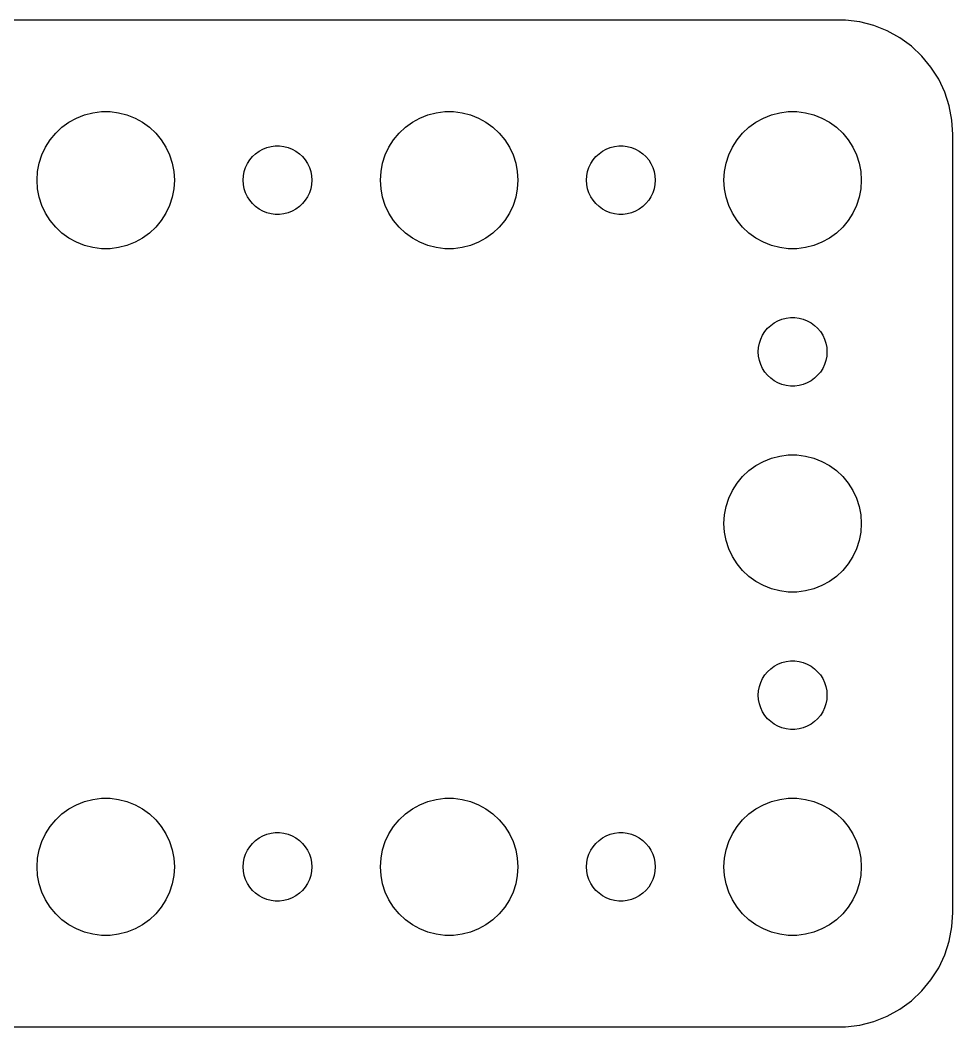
# Model space of a CAD drawing. Header units: metres. Extents: x -37 to 37, y 140 to 346.
# Drawn here: x -3.74 to 37, y 302.01 to 345.99 of the extents above; entities that cross this region are included whole.
import ezdxf

# ---------------------------------------------------------------- set-up
doc = ezdxf.new("R2010")
doc.units = ezdxf.units.M

msp = doc.modelspace()

# ---------------------------------------------------------------- linework, layer by layer
for p, q in [((32.3139, 345.99), (-32.3139, 345.99)), ((32.9369, 345.911), (32.3139, 345.99)), ((33.5451, 345.755), (32.9369, 345.911)), ((34.1289, 345.524), (33.5451, 345.755)), ((34.6791, 345.222), (34.1289, 345.524)), ((35.1871, 344.853), (34.6791, 345.222)), ((35.6448, 344.423), (35.1871, 344.853)), ((36.0451, 343.939), (35.6448, 344.423)), ((36.3815, 343.409), (36.0451, 343.939)), ((36.6489, 342.841), (36.3815, 343.409)), ((36.8429, 342.243), (36.6489, 342.841)), ((36.9606, 341.627), (36.8429, 342.243)), ((-1.27733, 341.714), (-0.92705, 341.853)), ((-0.92705, 341.853), (-0.56213, 341.947)), ((-0.56213, 341.947), (-0.18837, 341.994)), ((-0.18837, 341.994), (0.18837, 341.994)), ((0.18837, 341.994), (0.56213, 341.947)), ((0.56213, 341.947), (0.92705, 341.853)), ((0.92705, 341.853), (1.27733, 341.714)), ((13.7227, 341.714), (14.0729, 341.853)), ((14.0729, 341.853), (14.4379, 341.947)), ((14.4379, 341.947), (14.8116, 341.994)), ((14.8116, 341.994), (15.1884, 341.994)), ((15.1884, 341.994), (15.5621, 341.947)), ((15.5621, 341.947), (15.927, 341.853)), ((15.927, 341.853), (16.2773, 341.714)), ((28.7227, 341.714), (29.0729, 341.853)), ((29.0729, 341.853), (29.4379, 341.947)), ((29.4379, 341.947), (29.8116, 341.994)), ((29.8116, 341.994), (30.1884, 341.994)), ((30.1884, 341.994), (30.5621, 341.947)), ((30.5621, 341.947), (30.927, 341.853)), ((30.927, 341.853), (31.2773, 341.714)), ((-2.1869, 341.054), (-1.91226, 341.312)), ((-1.91226, 341.312), (-1.60747, 341.533)), ((-1.60747, 341.533), (-1.27733, 341.714)), ((1.27733, 341.714), (1.60747, 341.533)), ((1.60747, 341.533), (1.91226, 341.312)), ((1.91226, 341.312), (2.1869, 341.054)), ((12.8131, 341.054), (13.0877, 341.312)), ((13.0877, 341.312), (13.3925, 341.533)), ((13.3925, 341.533), (13.7227, 341.714)), ((16.2773, 341.714), (16.6075, 341.533)), ((16.6075, 341.533), (16.9123, 341.312)), ((16.9123, 341.312), (17.1869, 341.054)), ((27.8131, 341.054), (28.0877, 341.312)), ((28.0877, 341.312), (28.3925, 341.533)), ((28.3925, 341.533), (28.7227, 341.714)), ((31.2773, 341.714), (31.6075, 341.533)), ((31.6075, 341.533), (31.9123, 341.312)), ((31.9123, 341.312), (32.1869, 341.054)), ((37, 341), (36.9606, 341.627)), ((-2.42705, 340.763), (-2.1869, 341.054)), ((2.1869, 341.054), (2.42705, 340.763)), ((12.5729, 340.763), (12.8131, 341.054)), ((17.1869, 341.054), (17.427, 340.763)), ((27.5729, 340.763), (27.8131, 341.054)), ((32.1869, 341.054), (32.427, 340.763)), ((37, 307), (37, 341)), ((-2.78932, 340.104), (-2.62891, 340.445)), ((-2.62891, 340.445), (-2.42705, 340.763)), ((2.42705, 340.763), (2.62891, 340.445)), ((2.62891, 340.445), (2.78932, 340.104)), ((6.86133, 340.357), (7.03647, 340.427)), ((7.03647, 340.427), (7.21892, 340.473)), ((7.21892, 340.473), (7.40581, 340.497)), ((7.40581, 340.497), (7.59418, 340.497)), ((7.59418, 340.497), (7.78107, 340.473)), ((7.78107, 340.473), (7.96352, 340.427)), ((7.96352, 340.427), (8.13866, 340.357)), ((12.2107, 340.104), (12.3711, 340.445)), ((12.3711, 340.445), (12.5729, 340.763)), ((17.427, 340.763), (17.6289, 340.445)), ((17.6289, 340.445), (17.7893, 340.104)), ((21.8613, 340.357), (22.0365, 340.427)), ((22.0365, 340.427), (22.2189, 340.473)), ((22.2189, 340.473), (22.4058, 340.497)), ((22.4058, 340.497), (22.5942, 340.497)), ((22.5942, 340.497), (22.7811, 340.473)), ((22.7811, 340.473), (22.9635, 340.427)), ((22.9635, 340.427), (23.1387, 340.357)), ((27.2107, 340.104), (27.3711, 340.445)), ((27.3711, 340.445), (27.5729, 340.763)), ((32.427, 340.763), (32.6289, 340.445)), ((32.6289, 340.445), (32.7893, 340.104)), ((-2.90575, 339.746), (-2.78932, 340.104)), ((2.78932, 340.104), (2.90575, 339.746)), ((6.28647, 339.882), (6.40654, 340.027)), ((6.40654, 340.027), (6.54385, 340.156)), ((6.54385, 340.156), (6.69626, 340.266)), ((6.69626, 340.266), (6.86133, 340.357)), ((8.13866, 340.357), (8.30373, 340.266)), ((8.30373, 340.266), (8.45613, 340.156)), ((8.45613, 340.156), (8.59344, 340.027)), ((8.59344, 340.027), (8.71352, 339.882)), ((12.0942, 339.746), (12.2107, 340.104)), ((17.7893, 340.104), (17.9057, 339.746)), ((21.2865, 339.882), (21.4065, 340.027)), ((21.4065, 340.027), (21.5439, 340.156)), ((21.5439, 340.156), (21.6963, 340.266)), ((21.6963, 340.266), (21.8613, 340.357)), ((23.1387, 340.357), (23.3037, 340.266)), ((23.3037, 340.266), (23.4561, 340.156)), ((23.4561, 340.156), (23.5934, 340.027)), ((23.5934, 340.027), (23.7135, 339.882)), ((27.0942, 339.746), (27.2107, 340.104)), ((32.7893, 340.104), (32.9057, 339.746)), ((-2.97633, 339.376), (-2.90575, 339.746)), ((2.90575, 339.746), (2.97633, 339.376)), ((6.04712, 339.373), (6.10533, 339.552)), ((6.10533, 339.552), (6.18553, 339.723)), ((6.18553, 339.723), (6.28647, 339.882)), ((8.71352, 339.882), (8.81445, 339.723)), ((8.81445, 339.723), (8.89465, 339.552)), ((8.89465, 339.552), (8.95287, 339.373)), ((12.0237, 339.376), (12.0942, 339.746)), ((17.9057, 339.746), (17.9763, 339.376)), ((21.0471, 339.373), (21.1053, 339.552)), ((21.1053, 339.552), (21.1855, 339.723)), ((21.1855, 339.723), (21.2865, 339.882)), ((23.7135, 339.882), (23.8145, 339.723)), ((23.8145, 339.723), (23.8947, 339.552)), ((23.8947, 339.552), (23.9529, 339.373)), ((27.0237, 339.376), (27.0942, 339.746)), ((32.9057, 339.746), (32.9763, 339.376)), ((-3, 339), (-2.97633, 339.376)), ((2.97633, 339.376), (3, 339)), ((6, 339), (6.01183, 339.188)), ((6.01183, 339.188), (6.04712, 339.373)), ((8.95287, 339.373), (8.98816, 339.188)), ((8.98816, 339.188), (9, 339)), ((12, 339), (12.0237, 339.376)), ((17.9763, 339.376), (18, 339)), ((21, 339), (21.0118, 339.188)), ((21.0118, 339.188), (21.0471, 339.373)), ((23.9529, 339.373), (23.9882, 339.188)), ((23.9882, 339.188), (24, 339)), ((27, 339), (27.0237, 339.376)), ((32.9763, 339.376), (33, 339)), ((-2.97633, 338.624), (-3, 339)), ((3, 339), (2.97633, 338.624)), ((6.01183, 338.812), (6, 339)), ((6.04712, 338.627), (6.01183, 338.812)), ((8.98816, 338.812), (8.95287, 338.627)), ((9, 339), (8.98816, 338.812)), ((12.0237, 338.624), (12, 339)), ((18, 339), (17.9763, 338.624)), ((21.0118, 338.812), (21, 339)), ((21.0471, 338.627), (21.0118, 338.812)), ((23.9882, 338.812), (23.9529, 338.627)), ((24, 339), (23.9882, 338.812)), ((27.0237, 338.624), (27, 339)), ((33, 339), (32.9763, 338.624)), ((-2.90575, 338.254), (-2.97633, 338.624)), ((-2.78932, 337.896), (-2.90575, 338.254)), ((2.90575, 338.254), (2.78932, 337.896)), ((2.97633, 338.624), (2.90575, 338.254)), ((6.10533, 338.448), (6.04712, 338.627)), ((6.18553, 338.277), (6.10533, 338.448)), ((6.28647, 338.118), (6.18553, 338.277)), ((8.81445, 338.277), (8.71352, 338.118)), ((8.89465, 338.448), (8.81445, 338.277)), ((8.95287, 338.627), (8.89465, 338.448)), ((12.0942, 338.254), (12.0237, 338.624)), ((12.2107, 337.896), (12.0942, 338.254)), ((17.9057, 338.254), (17.7893, 337.896)), ((17.9763, 338.624), (17.9057, 338.254)), ((21.1053, 338.448), (21.0471, 338.627)), ((21.1855, 338.277), (21.1053, 338.448)), ((21.2865, 338.118), (21.1855, 338.277)), ((23.8145, 338.277), (23.7135, 338.118)), ((23.8947, 338.448), (23.8145, 338.277)), ((23.9529, 338.627), (23.8947, 338.448)), ((27.0942, 338.254), (27.0237, 338.624)), ((27.2107, 337.896), (27.0942, 338.254)), ((32.9057, 338.254), (32.7893, 337.896)), ((32.9763, 338.624), (32.9057, 338.254)), ((-2.62891, 337.555), (-2.78932, 337.896)), ((2.78932, 337.896), (2.62891, 337.555)), ((6.40654, 337.973), (6.28647, 338.118)), ((6.54385, 337.844), (6.40654, 337.973)), ((6.69626, 337.734), (6.54385, 337.844)), ((8.45613, 337.844), (8.30373, 337.734)), ((8.59344, 337.973), (8.45613, 337.844)), ((8.71352, 338.118), (8.59344, 337.973)), ((12.3711, 337.555), (12.2107, 337.896)), ((17.7893, 337.896), (17.6289, 337.555)), ((21.4065, 337.973), (21.2865, 338.118)), ((21.5439, 337.844), (21.4065, 337.973)), ((21.6963, 337.734), (21.5439, 337.844)), ((23.4561, 337.844), (23.3037, 337.734)), ((23.5934, 337.973), (23.4561, 337.844)), ((23.7135, 338.118), (23.5934, 337.973)), ((27.3711, 337.555), (27.2107, 337.896)), ((32.7893, 337.896), (32.6289, 337.555)), ((-2.42705, 337.237), (-2.62891, 337.555)), ((2.62891, 337.555), (2.42705, 337.237)), ((6.86133, 337.643), (6.69626, 337.734)), ((7.03647, 337.573), (6.86133, 337.643)), ((7.21892, 337.527), (7.03647, 337.573)), ((7.40581, 337.503), (7.21892, 337.527)), ((7.59418, 337.503), (7.40581, 337.503)), ((7.78107, 337.527), (7.59418, 337.503)), ((7.96352, 337.573), (7.78107, 337.527)), ((8.13866, 337.643), (7.96352, 337.573)), ((8.30373, 337.734), (8.13866, 337.643)), ((12.5729, 337.237), (12.3711, 337.555)), ((17.6289, 337.555), (17.427, 337.237)), ((21.8613, 337.643), (21.6963, 337.734)), ((22.0365, 337.573), (21.8613, 337.643)), ((22.2189, 337.527), (22.0365, 337.573)), ((22.4058, 337.503), (22.2189, 337.527)), ((22.5942, 337.503), (22.4058, 337.503)), ((22.7811, 337.527), (22.5942, 337.503)), ((22.9635, 337.573), (22.7811, 337.527)), ((23.1387, 337.643), (22.9635, 337.573)), ((23.3037, 337.734), (23.1387, 337.643)), ((27.5729, 337.237), (27.3711, 337.555)), ((32.6289, 337.555), (32.427, 337.237)), ((-2.1869, 336.946), (-2.42705, 337.237)), ((-1.91226, 336.688), (-2.1869, 336.946)), ((2.1869, 336.946), (1.91226, 336.688)), ((2.42705, 337.237), (2.1869, 336.946)), ((12.8131, 336.946), (12.5729, 337.237)), ((13.0877, 336.688), (12.8131, 336.946)), ((17.1869, 336.946), (16.9123, 336.688)), ((17.427, 337.237), (17.1869, 336.946)), ((27.8131, 336.946), (27.5729, 337.237)), ((28.0877, 336.688), (27.8131, 336.946)), ((32.1869, 336.946), (31.9123, 336.688)), ((32.427, 337.237), (32.1869, 336.946)), ((-1.60747, 336.467), (-1.91226, 336.688)), ((-1.27733, 336.286), (-1.60747, 336.467)), ((1.60747, 336.467), (1.27733, 336.286)), ((1.91226, 336.688), (1.60747, 336.467)), ((13.3925, 336.467), (13.0877, 336.688)), ((13.7227, 336.286), (13.3925, 336.467)), ((16.6075, 336.467), (16.2773, 336.286)), ((16.9123, 336.688), (16.6075, 336.467)), ((28.3925, 336.467), (28.0877, 336.688)), ((28.7227, 336.286), (28.3925, 336.467)), ((31.6075, 336.467), (31.2773, 336.286)), ((31.9123, 336.688), (31.6075, 336.467)), ((-0.92705, 336.147), (-1.27733, 336.286)), ((-0.56213, 336.053), (-0.92705, 336.147)), ((-0.18837, 336.006), (-0.56213, 336.053)), ((0.56213, 336.053), (0.18837, 336.006)), ((0.92705, 336.147), (0.56213, 336.053)), ((1.27733, 336.286), (0.92705, 336.147)), ((14.0729, 336.147), (13.7227, 336.286)), ((14.4379, 336.053), (14.0729, 336.147)), ((14.8116, 336.006), (14.4379, 336.053)), ((15.5621, 336.053), (15.1884, 336.006)), ((15.927, 336.147), (15.5621, 336.053)), ((16.2773, 336.286), (15.927, 336.147)), ((29.0729, 336.147), (28.7227, 336.286)), ((29.4379, 336.053), (29.0729, 336.147)), ((29.8116, 336.006), (29.4379, 336.053)), ((30.5621, 336.053), (30.1884, 336.006)), ((30.927, 336.147), (30.5621, 336.053)), ((31.2773, 336.286), (30.927, 336.147)), ((0.18837, 336.006), (-0.18837, 336.006)), ((15.1884, 336.006), (14.8116, 336.006)), ((30.1884, 336.006), (29.8116, 336.006)), ((29.5365, 332.927), (29.7189, 332.973)), ((29.7189, 332.973), (29.9058, 332.997)), ((29.9058, 332.997), (30.0942, 332.997)), ((30.0942, 332.997), (30.2811, 332.973)), ((30.2811, 332.973), (30.4635, 332.927)), ((28.7865, 332.382), (28.9065, 332.527)), ((28.9065, 332.527), (29.0439, 332.656)), ((29.0439, 332.656), (29.1963, 332.766)), ((29.1963, 332.766), (29.3613, 332.857)), ((29.3613, 332.857), (29.5365, 332.927)), ((30.4635, 332.927), (30.6387, 332.857)), ((30.6387, 332.857), (30.8037, 332.766)), ((30.8037, 332.766), (30.9561, 332.656)), ((30.9561, 332.656), (31.0934, 332.527)), ((31.0934, 332.527), (31.2135, 332.382)), ((28.5471, 331.873), (28.6053, 332.052)), ((28.6053, 332.052), (28.6855, 332.223)), ((28.6855, 332.223), (28.7865, 332.382)), ((31.2135, 332.382), (31.3145, 332.223)), ((31.3145, 332.223), (31.3947, 332.052)), ((31.3947, 332.052), (31.4529, 331.873)), ((28.5, 331.5), (28.5118, 331.688)), ((28.5118, 331.688), (28.5471, 331.873)), ((31.4529, 331.873), (31.4882, 331.688)), ((31.4882, 331.688), (31.5, 331.5)), ((28.5118, 331.312), (28.5, 331.5)), ((28.5471, 331.127), (28.5118, 331.312)), ((31.4882, 331.312), (31.4529, 331.127)), ((31.5, 331.5), (31.4882, 331.312)), ((28.6053, 330.948), (28.5471, 331.127)), ((28.6855, 330.777), (28.6053, 330.948)), ((28.7865, 330.618), (28.6855, 330.777)), ((31.3145, 330.777), (31.2135, 330.618)), ((31.3947, 330.948), (31.3145, 330.777)), ((31.4529, 331.127), (31.3947, 330.948)), ((28.9065, 330.473), (28.7865, 330.618)), ((29.0439, 330.344), (28.9065, 330.473)), ((29.1963, 330.234), (29.0439, 330.344)), ((30.9561, 330.344), (30.8037, 330.234)), ((31.0934, 330.473), (30.9561, 330.344)), ((31.2135, 330.618), (31.0934, 330.473)), ((29.3613, 330.143), (29.1963, 330.234)), ((29.5365, 330.073), (29.3613, 330.143)), ((29.7189, 330.027), (29.5365, 330.073)), ((29.9058, 330.003), (29.7189, 330.027)), ((30.0942, 330.003), (29.9058, 330.003)), ((30.2811, 330.027), (30.0942, 330.003)), ((30.4635, 330.073), (30.2811, 330.027)), ((30.6387, 330.143), (30.4635, 330.073)), ((30.8037, 330.234), (30.6387, 330.143)), ((28.7227, 326.714), (29.0729, 326.853)), ((29.0729, 326.853), (29.4379, 326.947)), ((29.4379, 326.947), (29.8116, 326.994)), ((29.8116, 326.994), (30.1884, 326.994)), ((30.1884, 326.994), (30.5621, 326.947)), ((30.5621, 326.947), (30.927, 326.853)), ((30.927, 326.853), (31.2773, 326.714)), ((28.0877, 326.312), (28.3925, 326.533)), ((28.3925, 326.533), (28.7227, 326.714)), ((31.2773, 326.714), (31.6075, 326.533)), ((31.6075, 326.533), (31.9123, 326.312)), ((27.5729, 325.763), (27.8131, 326.054)), ((27.8131, 326.054), (28.0877, 326.312)), ((31.9123, 326.312), (32.1869, 326.054)), ((32.1869, 326.054), (32.427, 325.763)), ((27.3711, 325.445), (27.5729, 325.763)), ((32.427, 325.763), (32.6289, 325.445)), ((27.0942, 324.746), (27.2107, 325.104)), ((27.2107, 325.104), (27.3711, 325.445)), ((32.6289, 325.445), (32.7893, 325.104)), ((32.7893, 325.104), (32.9057, 324.746)), ((27.0237, 324.376), (27.0942, 324.746)), ((32.9057, 324.746), (32.9763, 324.376)), ((27, 324), (27.0237, 324.376)), ((32.9763, 324.376), (33, 324)), ((27.0237, 323.624), (27, 324)), ((33, 324), (32.9763, 323.624)), ((27.0942, 323.254), (27.0237, 323.624)), ((27.2107, 322.896), (27.0942, 323.254)), ((32.9057, 323.254), (32.7893, 322.896)), ((32.9763, 323.624), (32.9057, 323.254)), ((27.3711, 322.555), (27.2107, 322.896)), ((32.7893, 322.896), (32.6289, 322.555)), ((27.5729, 322.237), (27.3711, 322.555)), ((32.6289, 322.555), (32.427, 322.237)), ((27.8131, 321.946), (27.5729, 322.237)), ((28.0877, 321.688), (27.8131, 321.946)), ((32.1869, 321.946), (31.9123, 321.688)), ((32.427, 322.237), (32.1869, 321.946)), ((28.3925, 321.467), (28.0877, 321.688)), ((31.9123, 321.688), (31.6075, 321.467)), ((28.7227, 321.286), (28.3925, 321.467)), ((29.0729, 321.147), (28.7227, 321.286)), ((29.4379, 321.053), (29.0729, 321.147)), ((30.927, 321.147), (30.5621, 321.053)), ((31.2773, 321.286), (30.927, 321.147)), ((31.6075, 321.467), (31.2773, 321.286)), ((29.8116, 321.006), (29.4379, 321.053)), ((30.1884, 321.006), (29.8116, 321.006)), ((30.5621, 321.053), (30.1884, 321.006)), ((29.7189, 317.973), (29.9058, 317.997)), ((29.9058, 317.997), (30.0942, 317.997)), ((30.0942, 317.997), (30.2811, 317.973)), ((28.9065, 317.527), (29.0439, 317.656)), ((29.0439, 317.656), (29.1963, 317.766)), ((29.1963, 317.766), (29.3613, 317.857)), ((29.3613, 317.857), (29.5365, 317.927)), ((29.5365, 317.927), (29.7189, 317.973)), ((30.2811, 317.973), (30.4635, 317.927)), ((30.4635, 317.927), (30.6387, 317.857)), ((30.6387, 317.857), (30.8037, 317.766)), ((30.8037, 317.766), (30.9561, 317.656)), ((30.9561, 317.656), (31.0934, 317.527)), ((28.6053, 317.052), (28.6855, 317.223)), ((28.6855, 317.223), (28.7865, 317.382)), ((28.7865, 317.382), (28.9065, 317.527)), ((31.0934, 317.527), (31.2135, 317.382)), ((31.2135, 317.382), (31.3145, 317.223)), ((31.3145, 317.223), (31.3947, 317.052)), ((28.5, 316.5), (28.5118, 316.688)), ((28.5118, 316.688), (28.5471, 316.873)), ((28.5471, 316.873), (28.6053, 317.052)), ((31.3947, 317.052), (31.4529, 316.873)), ((31.4529, 316.873), (31.4882, 316.688)), ((31.4882, 316.688), (31.5, 316.5)), ((28.5118, 316.312), (28.5, 316.5)), ((28.5471, 316.127), (28.5118, 316.312)), ((31.4882, 316.312), (31.4529, 316.127)), ((31.5, 316.5), (31.4882, 316.312)), ((28.6053, 315.948), (28.5471, 316.127)), ((28.6855, 315.777), (28.6053, 315.948)), ((28.7865, 315.618), (28.6855, 315.777)), ((31.3145, 315.777), (31.2135, 315.618)), ((31.3947, 315.948), (31.3145, 315.777)), ((31.4529, 316.127), (31.3947, 315.948)), ((28.9065, 315.473), (28.7865, 315.618)), ((29.0439, 315.344), (28.9065, 315.473)), ((29.1963, 315.234), (29.0439, 315.344)), ((30.9561, 315.344), (30.8037, 315.234)), ((31.0934, 315.473), (30.9561, 315.344)), ((31.2135, 315.618), (31.0934, 315.473)), ((29.3613, 315.143), (29.1963, 315.234)), ((29.5365, 315.073), (29.3613, 315.143)), ((29.7189, 315.027), (29.5365, 315.073)), ((29.9058, 315.003), (29.7189, 315.027)), ((30.0942, 315.003), (29.9058, 315.003)), ((30.2811, 315.027), (30.0942, 315.003)), ((30.4635, 315.073), (30.2811, 315.027)), ((30.6387, 315.143), (30.4635, 315.073)), ((30.8037, 315.234), (30.6387, 315.143)), ((-1.27733, 311.714), (-0.92705, 311.853)), ((-0.92705, 311.853), (-0.56213, 311.947)), ((-0.56213, 311.947), (-0.18837, 311.994)), ((-0.18837, 311.994), (0.18837, 311.994)), ((0.18837, 311.994), (0.56213, 311.947)), ((0.56213, 311.947), (0.92705, 311.853)), ((0.92705, 311.853), (1.27733, 311.714)), ((13.7227, 311.714), (14.0729, 311.853)), ((14.0729, 311.853), (14.4379, 311.947)), ((14.4379, 311.947), (14.8116, 311.994)), ((14.8116, 311.994), (15.1884, 311.994)), ((15.1884, 311.994), (15.5621, 311.947)), ((15.5621, 311.947), (15.927, 311.853)), ((15.927, 311.853), (16.2773, 311.714)), ((28.7227, 311.714), (29.0729, 311.853)), ((29.0729, 311.853), (29.4379, 311.947)), ((29.4379, 311.947), (29.8116, 311.994)), ((29.8116, 311.994), (30.1884, 311.994)), ((30.1884, 311.994), (30.5621, 311.947)), ((30.5621, 311.947), (30.927, 311.853)), ((30.927, 311.853), (31.2773, 311.714)), ((-1.91226, 311.312), (-1.60747, 311.533)), ((-1.60747, 311.533), (-1.27733, 311.714)), ((1.27733, 311.714), (1.60747, 311.533)), ((1.60747, 311.533), (1.91226, 311.312)), ((13.0877, 311.312), (13.3925, 311.533)), ((13.3925, 311.533), (13.7227, 311.714)), ((16.2773, 311.714), (16.6075, 311.533)), ((16.6075, 311.533), (16.9123, 311.312)), ((28.0877, 311.312), (28.3925, 311.533)), ((28.3925, 311.533), (28.7227, 311.714)), ((31.2773, 311.714), (31.6075, 311.533)), ((31.6075, 311.533), (31.9123, 311.312)), ((-2.42705, 310.763), (-2.1869, 311.054)), ((-2.1869, 311.054), (-1.91226, 311.312)), ((1.91226, 311.312), (2.1869, 311.054)), ((2.1869, 311.054), (2.42705, 310.763)), ((12.5729, 310.763), (12.8131, 311.054)), ((12.8131, 311.054), (13.0877, 311.312)), ((16.9123, 311.312), (17.1869, 311.054)), ((17.1869, 311.054), (17.427, 310.763)), ((27.5729, 310.763), (27.8131, 311.054)), ((27.8131, 311.054), (28.0877, 311.312)), ((31.9123, 311.312), (32.1869, 311.054)), ((32.1869, 311.054), (32.427, 310.763)), ((-2.62891, 310.445), (-2.42705, 310.763)), ((2.42705, 310.763), (2.62891, 310.445)), ((12.3711, 310.445), (12.5729, 310.763)), ((17.427, 310.763), (17.6289, 310.445)), ((27.3711, 310.445), (27.5729, 310.763)), ((32.427, 310.763), (32.6289, 310.445)), ((-2.90575, 309.746), (-2.78932, 310.104)), ((-2.78932, 310.104), (-2.62891, 310.445)), ((2.62891, 310.445), (2.78932, 310.104)), ((2.78932, 310.104), (2.90575, 309.746)), ((6.40654, 310.027), (6.54385, 310.156)), ((6.54385, 310.156), (6.69626, 310.266)), ((6.69626, 310.266), (6.86133, 310.357)), ((6.86133, 310.357), (7.03647, 310.427)), ((7.03647, 310.427), (7.21892, 310.473)), ((7.21892, 310.473), (7.40581, 310.497)), ((7.40581, 310.497), (7.59418, 310.497)), ((7.59418, 310.497), (7.78107, 310.473)), ((7.78107, 310.473), (7.96352, 310.427)), ((7.96352, 310.427), (8.13866, 310.357)), ((8.13866, 310.357), (8.30373, 310.266)), ((8.30373, 310.266), (8.45613, 310.156)), ((8.45613, 310.156), (8.59344, 310.027)), ((12.0942, 309.746), (12.2107, 310.104)), ((12.2107, 310.104), (12.3711, 310.445)), ((17.6289, 310.445), (17.7893, 310.104)), ((17.7893, 310.104), (17.9057, 309.746)), ((21.4065, 310.027), (21.5439, 310.156)), ((21.5439, 310.156), (21.6963, 310.266)), ((21.6963, 310.266), (21.8613, 310.357)), ((21.8613, 310.357), (22.0365, 310.427)), ((22.0365, 310.427), (22.2189, 310.473)), ((22.2189, 310.473), (22.4058, 310.497)), ((22.4058, 310.497), (22.5942, 310.497)), ((22.5942, 310.497), (22.7811, 310.473)), ((22.7811, 310.473), (22.9635, 310.427)), ((22.9635, 310.427), (23.1387, 310.357)), ((23.1387, 310.357), (23.3037, 310.266)), ((23.3037, 310.266), (23.4561, 310.156)), ((23.4561, 310.156), (23.5934, 310.027)), ((27.0942, 309.746), (27.2107, 310.104)), ((27.2107, 310.104), (27.3711, 310.445)), ((32.6289, 310.445), (32.7893, 310.104)), ((32.7893, 310.104), (32.9057, 309.746)), ((-2.97633, 309.376), (-2.90575, 309.746)), ((2.90575, 309.746), (2.97633, 309.376)), ((6.10533, 309.552), (6.18553, 309.723)), ((6.18553, 309.723), (6.28647, 309.882)), ((6.28647, 309.882), (6.40654, 310.027)), ((8.59344, 310.027), (8.71352, 309.882)), ((8.71352, 309.882), (8.81445, 309.723)), ((8.81445, 309.723), (8.89465, 309.552)), ((12.0237, 309.376), (12.0942, 309.746)), ((17.9057, 309.746), (17.9763, 309.376)), ((21.1053, 309.552), (21.1855, 309.723)), ((21.1855, 309.723), (21.2865, 309.882)), ((21.2865, 309.882), (21.4065, 310.027)), ((23.5934, 310.027), (23.7135, 309.882)), ((23.7135, 309.882), (23.8145, 309.723)), ((23.8145, 309.723), (23.8947, 309.552)), ((27.0237, 309.376), (27.0942, 309.746)), ((32.9057, 309.746), (32.9763, 309.376)), ((-3, 309), (-2.97633, 309.376)), ((2.97633, 309.376), (3, 309)), ((6, 309), (6.01183, 309.188)), ((6.01183, 309.188), (6.04712, 309.373)), ((6.04712, 309.373), (6.10533, 309.552)), ((8.89465, 309.552), (8.95287, 309.373)), ((8.95287, 309.373), (8.98816, 309.188)), ((8.98816, 309.188), (9, 309)), ((12, 309), (12.0237, 309.376)), ((17.9763, 309.376), (18, 309)), ((21, 309), (21.0118, 309.188)), ((21.0118, 309.188), (21.0471, 309.373)), ((21.0471, 309.373), (21.1053, 309.552)), ((23.8947, 309.552), (23.9529, 309.373)), ((23.9529, 309.373), (23.9882, 309.188)), ((23.9882, 309.188), (24, 309)), ((27, 309), (27.0237, 309.376)), ((32.9763, 309.376), (33, 309)), ((-2.97633, 308.624), (-3, 309)), ((3, 309), (2.97633, 308.624)), ((6.01183, 308.812), (6, 309)), ((6.04712, 308.627), (6.01183, 308.812)), ((8.98816, 308.812), (8.95287, 308.627)), ((9, 309), (8.98816, 308.812)), ((12.0237, 308.624), (12, 309)), ((18, 309), (17.9763, 308.624)), ((21.0118, 308.812), (21, 309)), ((21.0471, 308.627), (21.0118, 308.812)), ((23.9882, 308.812), (23.9529, 308.627)), ((24, 309), (23.9882, 308.812)), ((27.0237, 308.624), (27, 309)), ((33, 309), (32.9763, 308.624)), ((-2.90575, 308.254), (-2.97633, 308.624)), ((2.97633, 308.624), (2.90575, 308.254)), ((6.10533, 308.448), (6.04712, 308.627)), ((6.18553, 308.277), (6.10533, 308.448)), ((8.89465, 308.448), (8.81445, 308.277)), ((8.95287, 308.627), (8.89465, 308.448)), ((12.0942, 308.254), (12.0237, 308.624)), ((17.9763, 308.624), (17.9057, 308.254)), ((21.1053, 308.448), (21.0471, 308.627)), ((21.1855, 308.277), (21.1053, 308.448)), ((23.8947, 308.448), (23.8145, 308.277)), ((23.9529, 308.627), (23.8947, 308.448)), ((27.0942, 308.254), (27.0237, 308.624)), ((32.9763, 308.624), (32.9057, 308.254)), ((-2.78932, 307.896), (-2.90575, 308.254)), ((-2.62891, 307.555), (-2.78932, 307.896)), ((2.78932, 307.896), (2.62891, 307.555)), ((2.90575, 308.254), (2.78932, 307.896)), ((6.28647, 308.118), (6.18553, 308.277)), ((6.40654, 307.973), (6.28647, 308.118)), ((6.54385, 307.844), (6.40654, 307.973)), ((8.59344, 307.973), (8.45613, 307.844)), ((8.71352, 308.118), (8.59344, 307.973)), ((8.81445, 308.277), (8.71352, 308.118)), ((12.2107, 307.896), (12.0942, 308.254)), ((12.3711, 307.555), (12.2107, 307.896)), ((17.7893, 307.896), (17.6289, 307.555)), ((17.9057, 308.254), (17.7893, 307.896)), ((21.2865, 308.118), (21.1855, 308.277)), ((21.4065, 307.973), (21.2865, 308.118)), ((21.5439, 307.844), (21.4065, 307.973)), ((23.5934, 307.973), (23.4561, 307.844)), ((23.7135, 308.118), (23.5934, 307.973)), ((23.8145, 308.277), (23.7135, 308.118)), ((27.2107, 307.896), (27.0942, 308.254)), ((27.3711, 307.555), (27.2107, 307.896)), ((32.7893, 307.896), (32.6289, 307.555)), ((32.9057, 308.254), (32.7893, 307.896)), ((-2.42705, 307.237), (-2.62891, 307.555)), ((2.62891, 307.555), (2.42705, 307.237)), ((6.69626, 307.734), (6.54385, 307.844)), ((6.86133, 307.643), (6.69626, 307.734)), ((7.03647, 307.573), (6.86133, 307.643)), ((7.21892, 307.527), (7.03647, 307.573)), ((7.40581, 307.503), (7.21892, 307.527)), ((7.59418, 307.503), (7.40581, 307.503)), ((7.78107, 307.527), (7.59418, 307.503)), ((7.96352, 307.573), (7.78107, 307.527)), ((8.13866, 307.643), (7.96352, 307.573)), ((8.30373, 307.734), (8.13866, 307.643)), ((8.45613, 307.844), (8.30373, 307.734)), ((12.5729, 307.237), (12.3711, 307.555)), ((17.6289, 307.555), (17.427, 307.237)), ((21.6963, 307.734), (21.5439, 307.844)), ((21.8613, 307.643), (21.6963, 307.734)), ((22.0365, 307.573), (21.8613, 307.643)), ((22.2189, 307.527), (22.0365, 307.573)), ((22.4058, 307.503), (22.2189, 307.527)), ((22.5942, 307.503), (22.4058, 307.503)), ((22.7811, 307.527), (22.5942, 307.503)), ((22.9635, 307.573), (22.7811, 307.527)), ((23.1387, 307.643), (22.9635, 307.573)), ((23.3037, 307.734), (23.1387, 307.643)), ((23.4561, 307.844), (23.3037, 307.734)), ((27.5729, 307.237), (27.3711, 307.555)), ((32.6289, 307.555), (32.427, 307.237)), ((-2.1869, 306.946), (-2.42705, 307.237)), ((2.42705, 307.237), (2.1869, 306.946)), ((12.8131, 306.946), (12.5729, 307.237)), ((17.427, 307.237), (17.1869, 306.946)), ((27.8131, 306.946), (27.5729, 307.237)), ((32.427, 307.237), (32.1869, 306.946)), ((36.9606, 306.373), (37, 307)), ((-1.91226, 306.688), (-2.1869, 306.946)), ((-1.60747, 306.467), (-1.91226, 306.688)), ((1.91226, 306.688), (1.60747, 306.467)), ((2.1869, 306.946), (1.91226, 306.688)), ((13.0877, 306.688), (12.8131, 306.946)), ((13.3925, 306.467), (13.0877, 306.688)), ((16.9123, 306.688), (16.6075, 306.467)), ((17.1869, 306.946), (16.9123, 306.688)), ((28.0877, 306.688), (27.8131, 306.946)), ((28.3925, 306.467), (28.0877, 306.688)), ((31.9123, 306.688), (31.6075, 306.467)), ((32.1869, 306.946), (31.9123, 306.688)), ((-1.27733, 306.286), (-1.60747, 306.467)), ((-0.92705, 306.147), (-1.27733, 306.286)), ((-0.56213, 306.053), (-0.92705, 306.147)), ((0.92705, 306.147), (0.56213, 306.053)), ((1.27733, 306.286), (0.92705, 306.147)), ((1.60747, 306.467), (1.27733, 306.286)), ((13.7227, 306.286), (13.3925, 306.467)), ((14.0729, 306.147), (13.7227, 306.286)), ((14.4379, 306.053), (14.0729, 306.147)), ((15.927, 306.147), (15.5621, 306.053)), ((16.2773, 306.286), (15.927, 306.147)), ((16.6075, 306.467), (16.2773, 306.286)), ((28.7227, 306.286), (28.3925, 306.467)), ((29.0729, 306.147), (28.7227, 306.286)), ((29.4379, 306.053), (29.0729, 306.147)), ((30.927, 306.147), (30.5621, 306.053)), ((31.2773, 306.286), (30.927, 306.147)), ((31.6075, 306.467), (31.2773, 306.286)), ((36.8429, 305.757), (36.9606, 306.373)), ((-0.18837, 306.006), (-0.56213, 306.053)), ((0.18837, 306.006), (-0.18837, 306.006)), ((0.56213, 306.053), (0.18837, 306.006)), ((14.8116, 306.006), (14.4379, 306.053)), ((15.1884, 306.006), (14.8116, 306.006)), ((15.5621, 306.053), (15.1884, 306.006)), ((29.8116, 306.006), (29.4379, 306.053)), ((30.1884, 306.006), (29.8116, 306.006)), ((30.5621, 306.053), (30.1884, 306.006)), ((36.6489, 305.159), (36.8429, 305.757)), ((36.3815, 304.591), (36.6489, 305.159)), ((36.0451, 304.061), (36.3815, 304.591)), ((35.6448, 303.577), (36.0451, 304.061)), ((35.1871, 303.147), (35.6448, 303.577)), ((34.6791, 302.778), (35.1871, 303.147)), ((34.1289, 302.476), (34.6791, 302.778)), ((32.9369, 302.089), (33.5451, 302.245)), ((33.5451, 302.245), (34.1289, 302.476)), ((-32.3139, 302.01), (32.3139, 302.01)), ((32.3139, 302.01), (32.9369, 302.089))]:
    msp.add_line(p, q)

doc.saveas('drawing.dxf')
